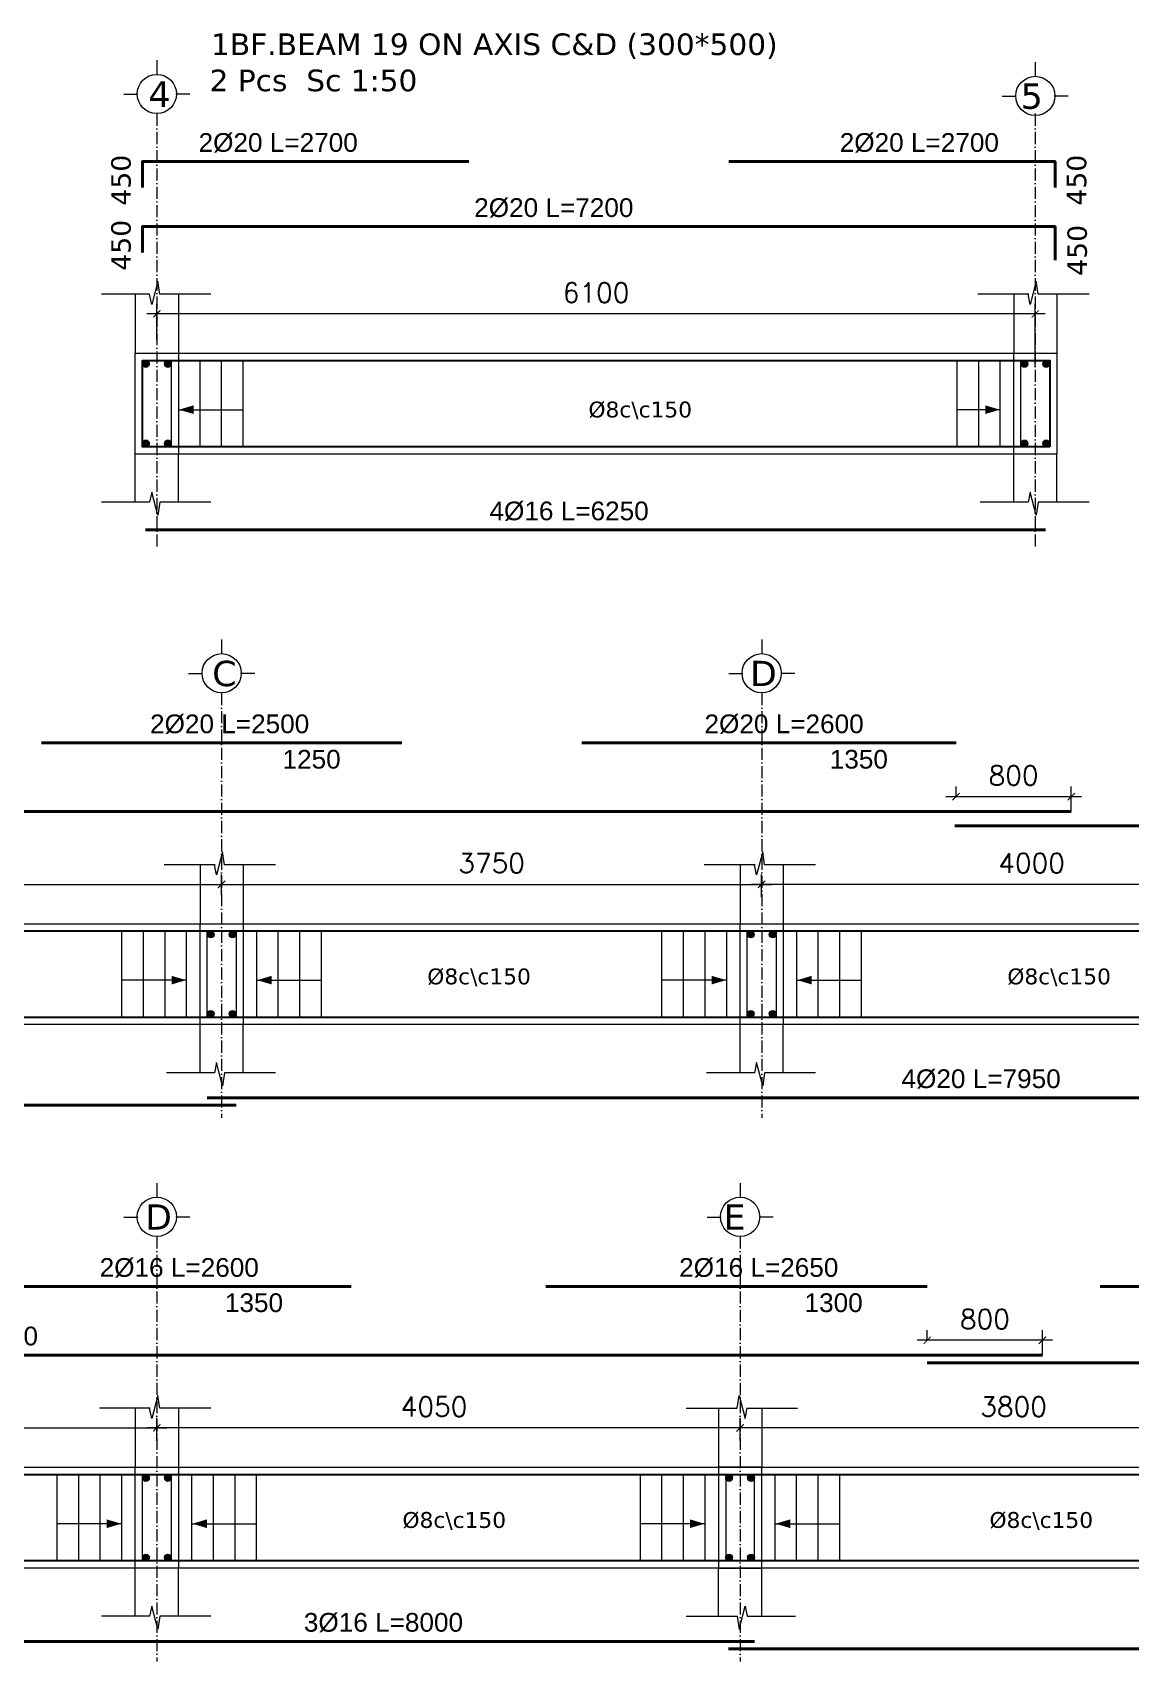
# Model space of a CAD drawing. Header units: inches. Extents: x -17020 to 43805, y -10194 to 123061.
# Drawn here: x -4234 to -3471, y 109359 to 110490 of the extents above; entities that cross this region are included whole.
import ezdxf

# ---------------------------------------------------------------- set-up
doc = ezdxf.new("R2010")
doc.units = ezdxf.units.IN
doc.header["$LTSCALE"] = 0.7
doc.header["$MEASUREMENT"] = 0
doc.linetypes.add('ACAD_ISO10W100', pattern=[18, 12, -3, 0, -3])
doc.layers.get('0').update_dxf_attribs({"lineweight": 13})
doc.layers.get('Defpoints').update_dxf_attribs({"lineweight": 5})
for name, color, linetype, lineweight in [('axis', 254, 'ACAD_ISO10W100', 9), ('BEAM FRAME', 5, 'Continuous', 18), ('COLUMN', 4, 'Continuous', 20), ('elevline', 30, 'Continuous', 20), ('FRAME 070', 5, 'Continuous', 60), ('hatch', 9, 'Continuous', 9), ('renforcment', 141, 'Continuous', 40), ('tex', 3, 'Continuous', 25), ('TEXT', 3, 'Continuous', 25), ('top rein. extension', 50, 'Continuous', 20), ('top renforcment', 7, 'Continuous', 40)]:
    doc.layers.add(name, color=color, linetype=linetype, lineweight=lineweight)
doc.styles.add('100', font='romans.shx', dxfattribs={"height": 13.5})
doc.styles.add('romanc', font='verdana.ttf', dxfattribs={"height": 250})
doc.styles.get("Standard").update_dxf_attribs({"font": 'arial.ttf', "height": 13})
doc.dimstyles.new('100', dxfattribs={"dimtxt": 13.5, "dimasz": 5, "dimexe": 7, "dimexo": 7, "dimgap": 8, "dimtad": 1, "dimdec": 0, "dimlfac": 10, "dimzin": 4, "dimdsep": 46, "dimtxsty": '100', "dimblk": 'ARCHTICK', "dimcen": 0.09, "dimdle": 7, "dimclrd": 1, "dimclre": 8, "dimclrt": 2, "dimadec": 0, "dimazin": 1, "dimtfac": 1, "dimtdec": 0, "dimtix": 1, "dimtofl": 0, "dimtmove": 0, "dimatfit": 3, "dimldrblk": 'ARCHTICK', "dimfxl": 0.18, "dimtolj": 1, "dimtzin": 0, "dimlwd": -1, "dimlwe": -1, "dimarcsym": 0})
doc.dimstyles.get("Standard").update_dxf_attribs({"dimtxt": 13, "dimasz": 5, "dimexe": 0.18, "dimexo": 0.0625, "dimgap": 6, "dimtad": 1, "dimdec": 0, "dimlfac": 10, "dimzin": 0, "dimdsep": 46, "dimtxsty": 'Standard', "dimblk": 'ARCHTICK', "dimcen": 0.09, "dimse1": 1, "dimse2": 1, "dimclrd": 1, "dimclre": 7, "dimclrt": 3, "dimadec": 0, "dimazin": 0, "dimtfac": 1, "dimtdec": 0, "dimtix": 1, "dimtofl": 0, "dimtmove": 0, "dimatfit": 3, "dimldrblk": 'ARCHTICK', "dimfxl": 1, "dimtolj": 1, "dimtzin": 0, "dimarcsym": 0})

# ---------------------------------------------------------------- blocks, each defined once
blk = doc.blocks.new('*D1783')
at = {"layer": 'Defpoints', "color": 0, "transparency": 16777216}
for p in [(-4875.8, 110355.1, -440.4), (-4220.8, 110355.1, 46.4), (-4220.8, 110355.1)]:
    blk.add_point(p, dxfattribs=at)
at = {"layer": 'TEXT', "color": 3, "transparency": 16777216, "insert": (-4519.7, 110368.1), "char_height": 13, "attachment_point": 5}
blk.add_mtext('\\A1;2%%C20 L=6550', dxfattribs=at)
blk = doc.blocks.new('_ArchTick')
at = {"color": 0, "linetype": 'ByBlock', "lineweight": 0, "const_width": 0.15}
blk.add_lwpolyline([(-0.5, -0.5), (0.5, 0.5)], dxfattribs=at)
blk = doc.blocks.new('*D1784')
at = {"color": 1, "transparency": 16777216}
blk.add_line((-3530.4, 110294.6), (-4154.4, 110294.6), dxfattribs=at)
at = {"color": 8, "transparency": 16777216}
for p, q in [((-4147.4, 110276.4), (-4147.4, 110301.6)), ((-3537.4, 110258), (-3537.4, 110301.6))]:
    blk.add_line(p, q, dxfattribs=at)
at = {"layer": 'Defpoints', "color": 0, "transparency": 16777216}
for p in [(-4147.4, 110294.6), (-4147.4, 110269.4), (-3537.4, 110251)]:
    blk.add_point(p, dxfattribs=at)
at = {"color": 1, "transparency": 16777216, "xscale": 5, "yscale": 5, "zscale": 5, "rotation": 180}
blk.add_blockref('_ArchTick', (-4147.4, 110294.6), dxfattribs=at)
at = {"color": 1, "transparency": 16777216, "xscale": 5, "yscale": 5, "zscale": 5}
blk.add_blockref('_ArchTick', (-3537.4, 110294.6), dxfattribs=at)
at = {"color": 2, "transparency": 16777216, "insert": (-3842.4, 110309.3), "char_height": 13.5, "attachment_point": 5, "style": '100'}
blk.add_mtext('\\A1;6100', dxfattribs=at)
blk = doc.blocks.new('*D1785')
at = {"layer": 'Defpoints', "color": 0, "transparency": 16777216}
for p in [(-4155.4, 110144.6, -37318.8), (-4155.4, 110144.6), (-3530.4, 110144.6, -13870.6)]:
    blk.add_point(p, dxfattribs=at)
at = {"layer": 'TEXT', "color": 3, "transparency": 16777216, "insert": (-3861.1, 110157.6), "char_height": 13, "attachment_point": 5}
blk.add_mtext('\\A1;4%%C16 L=6250', dxfattribs=at)
blk = doc.blocks.new('*D1786')
at = {"layer": 'Defpoints', "color": 0, "transparency": 16777216}
for p in [(-4200.8, 110355.1, -440.4), (-3480.8, 110355.1, 46.4), (-3480.8, 110355.1)]:
    blk.add_point(p, dxfattribs=at)
at = {"layer": 'TEXT', "color": 3, "transparency": 16777216, "insert": (-3871.7, 110368.1), "char_height": 13, "attachment_point": 5}
blk.add_mtext('\\A1;2%%C20 L=7200', dxfattribs=at)
blk = doc.blocks.new('*D1797')
at = {"layer": 'Defpoints', "color": 0, "transparency": 16777216}
for p in [(-4712.3, 109949.2, -167.8), (-3512.4, 109949.2, 33.7), (-3512.4, 109949.2)]:
    blk.add_point(p, dxfattribs=at)
at = {"layer": 'TEXT', "color": 3, "transparency": 16777216, "insert": (-4306.6, 109962.2), "char_height": 13, "attachment_point": 5}
blk.add_mtext('\\A1;2%%C20 L=12000', dxfattribs=at)
blk = doc.blocks.new('*D1800')
at = {"color": 1, "transparency": 16777216}
blk.add_line((-4109.4, 109898.6), (-3720.4, 109898.6), dxfattribs=at)
at = {"color": 8, "transparency": 16777216}
for p, q in [((-4102.4, 109892), (-4102.4, 109905.6)), ((-3727.4, 109889.7), (-3727.4, 109905.6))]:
    blk.add_line(p, q, dxfattribs=at)
at = {"layer": 'Defpoints', "color": 0, "transparency": 16777216}
for p in [(-3727.4, 109898.6), (-4102.4, 109885), (-3727.4, 109882.7)]:
    blk.add_point(p, dxfattribs=at)
at = {"color": 1, "transparency": 16777216, "xscale": 5, "yscale": 5, "zscale": 5, "rotation": 180}
blk.add_blockref('_ArchTick', (-4102.4, 109898.6), dxfattribs=at)
at = {"color": 1, "transparency": 16777216, "xscale": 5, "yscale": 5, "zscale": 5}
blk.add_blockref('_ArchTick', (-3727.4, 109898.6), dxfattribs=at)
at = {"color": 2, "transparency": 16777216, "insert": (-3914.9, 109913.4), "char_height": 13.5, "attachment_point": 5, "style": '100'}
blk.add_mtext('\\A1;3750', dxfattribs=at)
blk = doc.blocks.new('*D1801')
at = {"layer": 'Defpoints', "color": 0, "transparency": 16777216}
for p in [(-4112.4, 109750.5, -37100.9), (-4112.4, 109750.5), (-3317.4, 109750.5, -13652.7)]:
    blk.add_point(p, dxfattribs=at)
at = {"layer": 'TEXT', "color": 3, "transparency": 16777216, "insert": (-3575, 109763.5), "char_height": 13, "attachment_point": 5}
blk.add_mtext('\\A1;4%%C20 L=7950', dxfattribs=at)
blk = doc.blocks.new('*D1803')
at = {"layer": 'Defpoints', "color": 0, "transparency": 16777216}
for p in [(-5027.4, 109745.3, -37100.9), (-5027.4, 109745.3), (-4092.4, 109745.3, -13652.7)]:
    blk.add_point(p, dxfattribs=at)
at = {"layer": 'TEXT', "color": 3, "transparency": 16777216, "insert": (-4350.9, 109758.3), "char_height": 13, "attachment_point": 5}
blk.add_mtext('\\A1;2%%C20 L=9350', dxfattribs=at)
blk = doc.blocks.new('*D1804')
at = {"color": 1, "transparency": 16777216}
blk.add_line((-4484.4, 109898.6), (-4095.4, 109898.6), dxfattribs=at)
at = {"color": 8, "transparency": 16777216}
for p, q in [((-4477.4, 109892.3), (-4477.4, 109905.6)), ((-4102.4, 109891.1), (-4102.4, 109905.6))]:
    blk.add_line(p, q, dxfattribs=at)
at = {"layer": 'Defpoints', "color": 0, "transparency": 16777216}
for p in [(-4102.4, 109898.6), (-4477.4, 109885.3), (-4102.4, 109884.1)]:
    blk.add_point(p, dxfattribs=at)
at = {"color": 1, "transparency": 16777216, "xscale": 5, "yscale": 5, "zscale": 5, "rotation": 180}
blk.add_blockref('_ArchTick', (-4477.4, 109898.6), dxfattribs=at)
at = {"color": 1, "transparency": 16777216, "xscale": 5, "yscale": 5, "zscale": 5}
blk.add_blockref('_ArchTick', (-4102.4, 109898.6), dxfattribs=at)
at = {"color": 2, "transparency": 16777216, "insert": (-4289.9, 109913.4), "char_height": 13.5, "attachment_point": 5, "style": '100'}
blk.add_mtext('\\A1;3750', dxfattribs=at)
blk = doc.blocks.new('*D1805')
at = {"layer": 'Defpoints', "color": 0, "transparency": 16777216}
for p in [(-3593.4, 109939.2, 24.9), (-3593.4, 109939.2), (-2876.4, 109939.2, -167.8)]:
    blk.add_point(p, dxfattribs=at)
at = {"layer": 'TEXT', "color": 3, "transparency": 16777216, "insert": (-3283.9, 109952.2), "char_height": 13, "attachment_point": 5}
blk.add_mtext('\\A1;2%%C20 L=7170', dxfattribs=at)
blk = doc.blocks.new('*D1809')
at = {"layer": 'Defpoints', "color": 0, "transparency": 16777216}
for p in [(-4227.4, 109996.8, -203.1), (-4227.4, 109996.8), (-3977.4, 109996.8, -189.9)]:
    blk.add_point(p, dxfattribs=at)
at = {"layer": 'TEXT', "color": 3, "transparency": 16777216, "insert": (-4096.8, 110009.8), "char_height": 13, "attachment_point": 5}
blk.add_mtext('\\A1;2%%C20 L=2500', dxfattribs=at)
blk = doc.blocks.new('*D1810')
at = {"layer": 'Defpoints', "color": 0, "transparency": 16777216}
for p in [(-4102.4, 109995.2), (-3977.4, 109995.2), (-3977.4, 109972.8)]:
    blk.add_point(p, dxfattribs=at)
at = {"layer": 'TEXT', "color": 3, "transparency": 16777216, "insert": (-4039.9, 109985.4), "char_height": 13, "attachment_point": 5}
blk.add_mtext('\\A1;1250', dxfattribs=at)
blk = doc.blocks.new('*D1811')
at = {"color": 1, "transparency": 16777216}
blk.add_line((-3320.4, 109898.6), (-3734.4, 109898.6), dxfattribs=at)
at = {"color": 8, "transparency": 16777216}
for p, q in [((-3727.4, 109889.7), (-3727.4, 109905.6)), ((-3327.4, 109891.1), (-3327.4, 109905.6))]:
    blk.add_line(p, q, dxfattribs=at)
at = {"layer": 'Defpoints', "color": 0, "transparency": 16777216}
for p in [(-3727.4, 109898.6), (-3727.4, 109882.7), (-3327.4, 109884.1)]:
    blk.add_point(p, dxfattribs=at)
at = {"color": 1, "transparency": 16777216, "xscale": 5, "yscale": 5, "zscale": 5, "rotation": 180}
blk.add_blockref('_ArchTick', (-3727.4, 109898.6), dxfattribs=at)
at = {"color": 1, "transparency": 16777216, "xscale": 5, "yscale": 5, "zscale": 5}
blk.add_blockref('_ArchTick', (-3327.4, 109898.6), dxfattribs=at)
at = {"color": 2, "transparency": 16777216, "insert": (-3539.9, 109913.4), "char_height": 13.5, "attachment_point": 5, "style": '100'}
blk.add_mtext('\\A1;4000', dxfattribs=at)
blk = doc.blocks.new('*D1814')
at = {"color": 8, "transparency": 16777216}
for p, q in [((-3592.4, 109959.5), (-3592.4, 109966.5)), ((-3512.4, 109949.5), (-3512.4, 109966.5))]:
    blk.add_line(p, q, dxfattribs=at)
at = {"color": 1, "transparency": 16777216}
blk.add_line((-3505.4, 109959.5), (-3599.4, 109959.5), dxfattribs=at)
at = {"layer": 'Defpoints', "color": 0, "transparency": 16777216}
for p in [(-3592.4, 109959.5), (-3592.4, 109952.5), (-3512.4, 109942.5)]:
    blk.add_point(p, dxfattribs=at)
at = {"color": 1, "transparency": 16777216, "xscale": 5, "yscale": 5, "zscale": 5, "rotation": 180}
blk.add_blockref('_ArchTick', (-3592.4, 109959.5), dxfattribs=at)
at = {"color": 1, "transparency": 16777216, "xscale": 5, "yscale": 5, "zscale": 5}
blk.add_blockref('_ArchTick', (-3512.4, 109959.5), dxfattribs=at)
at = {"color": 2, "transparency": 16777216, "insert": (-3552.4, 109974.2), "char_height": 13.5, "attachment_point": 5, "style": '100'}
blk.add_mtext('\\A1;800', dxfattribs=at)
blk = doc.blocks.new('*D1816')
at = {"layer": 'Defpoints', "color": 0, "transparency": 16777216}
for p in [(-3852.4, 109996.8, -203.1), (-3852.4, 109996.8), (-3592.4, 109996.8, -189.9)]:
    blk.add_point(p, dxfattribs=at)
at = {"layer": 'TEXT', "color": 3, "transparency": 16777216, "insert": (-3711.8, 110009.8), "char_height": 13, "attachment_point": 5}
blk.add_mtext('\\A1;2%%C20 L=2600', dxfattribs=at)
blk = doc.blocks.new('*D1817')
at = {"layer": 'Defpoints', "color": 0, "transparency": 16777216}
for p in [(-3727.4, 109995.2), (-3592.4, 109995.2), (-3592.4, 109972.8)]:
    blk.add_point(p, dxfattribs=at)
at = {"layer": 'TEXT', "color": 3, "transparency": 16777216, "insert": (-3659.9, 109985.4), "char_height": 13, "attachment_point": 5}
blk.add_mtext('\\A1;1350', dxfattribs=at)
blk = doc.blocks.new('*D1822')
at = {"layer": 'Defpoints', "color": 0, "transparency": 16777216}
for p in [(-4732.3, 109571.9, -167.8), (-3532.4, 109571.9, 33.7), (-3532.4, 109571.9)]:
    blk.add_point(p, dxfattribs=at)
at = {"layer": 'TEXT', "color": 3, "transparency": 16777216, "insert": (-4290.2, 109584.9), "char_height": 13, "attachment_point": 5}
blk.add_mtext('\\A1;2%%C20 L=12000', dxfattribs=at)
blk = doc.blocks.new('*D1825')
at = {"color": 8, "transparency": 16777216}
for p, q in [((-4522.4, 109514.8), (-4522.4, 109528.4)), ((-4147.4, 109512.4), (-4147.4, 109528.4))]:
    blk.add_line(p, q, dxfattribs=at)
at = {"color": 1, "transparency": 16777216}
blk.add_line((-4529.4, 109521.4), (-4140.4, 109521.4), dxfattribs=at)
at = {"layer": 'Defpoints', "color": 0, "transparency": 16777216}
for p in [(-4147.4, 109521.4), (-4522.4, 109507.8), (-4147.4, 109505.4)]:
    blk.add_point(p, dxfattribs=at)
at = {"color": 1, "transparency": 16777216, "xscale": 5, "yscale": 5, "zscale": 5, "rotation": 180}
blk.add_blockref('_ArchTick', (-4522.4, 109521.4), dxfattribs=at)
at = {"color": 1, "transparency": 16777216, "xscale": 5, "yscale": 5, "zscale": 5}
blk.add_blockref('_ArchTick', (-4147.4, 109521.4), dxfattribs=at)
at = {"color": 2, "transparency": 16777216, "insert": (-4334.9, 109536.1), "char_height": 13.5, "attachment_point": 5, "style": '100'}
blk.add_mtext('\\A1;3750', dxfattribs=at)
blk = doc.blocks.new('*D1826')
at = {"layer": 'Defpoints', "color": 0, "transparency": 16777216}
for p in [(-4532.4, 109373.2, -37100.9), (-4532.4, 109373.2), (-3732.4, 109373.2, -13652.7)]:
    blk.add_point(p, dxfattribs=at)
at = {"layer": 'TEXT', "color": 3, "transparency": 16777216, "insert": (-3990, 109386.2), "char_height": 13, "attachment_point": 5}
blk.add_mtext('\\A1;3%%C16 L=8000', dxfattribs=at)
blk = doc.blocks.new('*D1829')
at = {"layer": 'Defpoints', "color": 0, "transparency": 16777216}
for p in [(-3612.4, 109566.7, -157.8), (-3612.4, 109566.7), (-2932.4, 109566.7, -0.6)]:
    blk.add_point(p, dxfattribs=at)
at = {"layer": 'TEXT', "color": 3, "transparency": 16777216, "insert": (-3206.8, 109579.7), "char_height": 13, "attachment_point": 5}
blk.add_mtext('\\A1;2%%C20 L=6800', dxfattribs=at)
blk = doc.blocks.new('*D1830')
at = {"color": 8, "transparency": 16777216}
for p, q in [((-3742.4, 109512.4), (-3742.4, 109528.4)), ((-3362.4, 109513.1), (-3362.4, 109528.4))]:
    blk.add_line(p, q, dxfattribs=at)
at = {"color": 1, "transparency": 16777216}
blk.add_line((-3355.4, 109521.4), (-3749.4, 109521.4), dxfattribs=at)
at = {"layer": 'Defpoints', "color": 0, "transparency": 16777216}
for p in [(-3742.4, 109521.4), (-3742.4, 109505.4), (-3362.4, 109506.1)]:
    blk.add_point(p, dxfattribs=at)
at = {"color": 1, "transparency": 16777216, "xscale": 5, "yscale": 5, "zscale": 5, "rotation": 180}
blk.add_blockref('_ArchTick', (-3742.4, 109521.4), dxfattribs=at)
at = {"color": 1, "transparency": 16777216, "xscale": 5, "yscale": 5, "zscale": 5}
blk.add_blockref('_ArchTick', (-3362.4, 109521.4), dxfattribs=at)
at = {"color": 2, "transparency": 16777216, "insert": (-3552.4, 109536.1), "char_height": 13.5, "attachment_point": 5, "style": '100'}
blk.add_mtext('\\A1;3800', dxfattribs=at)
blk = doc.blocks.new('*D1831')
at = {"layer": 'Defpoints', "color": 0, "transparency": 16777216}
for p in [(-3750.4, 109368.1, -13652.7), (-2982.4, 109368.1, -49467.8), (-2982.4, 109368.1)]:
    blk.add_point(p, dxfattribs=at)
at = {"layer": 'TEXT', "color": 3, "transparency": 16777216, "insert": (-3196, 109381.1), "char_height": 13, "attachment_point": 5}
blk.add_mtext('\\A1;3%%C16 L=7680', dxfattribs=at)
blk = doc.blocks.new('*D1834')
at = {"color": 8, "transparency": 16777216}
for p, q in [((-4147.4, 109512.4), (-4147.4, 109528.4)), ((-3742.4, 109513.8), (-3742.4, 109528.4))]:
    blk.add_line(p, q, dxfattribs=at)
at = {"color": 1, "transparency": 16777216}
blk.add_line((-3735.4, 109521.4), (-4154.4, 109521.4), dxfattribs=at)
at = {"layer": 'Defpoints', "color": 0, "transparency": 16777216}
for p in [(-4147.4, 109521.4), (-4147.4, 109505.4), (-3742.4, 109506.8)]:
    blk.add_point(p, dxfattribs=at)
at = {"color": 1, "transparency": 16777216, "xscale": 5, "yscale": 5, "zscale": 5, "rotation": 180}
blk.add_blockref('_ArchTick', (-4147.4, 109521.4), dxfattribs=at)
at = {"color": 1, "transparency": 16777216, "xscale": 5, "yscale": 5, "zscale": 5}
blk.add_blockref('_ArchTick', (-3742.4, 109521.4), dxfattribs=at)
at = {"color": 2, "transparency": 16777216, "insert": (-3954.9, 109536.1), "char_height": 13.5, "attachment_point": 5, "style": '100'}
blk.add_mtext('\\A1;4050', dxfattribs=at)
blk = doc.blocks.new('*D1835')
at = {"layer": 'Defpoints', "color": 0, "transparency": 16777216}
for p in [(-3877.4, 109619.5, -203.1), (-3877.4, 109619.5), (-3612.4, 109619.5, -189.9)]:
    blk.add_point(p, dxfattribs=at)
at = {"layer": 'TEXT', "color": 3, "transparency": 16777216, "insert": (-3729.4, 109632.5), "char_height": 13, "attachment_point": 5}
blk.add_mtext('\\A1;2%%C16 L=2650', dxfattribs=at)
blk = doc.blocks.new('*D1836')
at = {"layer": 'Defpoints', "color": 0, "transparency": 16777216}
for p in [(-3742.4, 109617.9), (-3612.4, 109617.9), (-3612.4, 109595.5)]:
    blk.add_point(p, dxfattribs=at)
at = {"layer": 'TEXT', "color": 3, "transparency": 16777216, "insert": (-3677.4, 109608.2), "char_height": 13, "attachment_point": 5}
blk.add_mtext('\\A1;1300', dxfattribs=at)
blk = doc.blocks.new('*D1837')
at = {"color": 1, "transparency": 16777216}
blk.add_line((-3525.4, 109582.2), (-3619.4, 109582.2), dxfattribs=at)
at = {"color": 8, "transparency": 16777216}
for p, q in [((-3612.4, 109582.2), (-3612.4, 109589.2)), ((-3532.4, 109572.2), (-3532.4, 109589.2))]:
    blk.add_line(p, q, dxfattribs=at)
at = {"layer": 'Defpoints', "color": 0, "transparency": 16777216}
for p in [(-3612.4, 109582.2), (-3612.4, 109575.2), (-3532.4, 109565.2)]:
    blk.add_point(p, dxfattribs=at)
at = {"color": 1, "transparency": 16777216, "xscale": 5, "yscale": 5, "zscale": 5, "rotation": 180}
blk.add_blockref('_ArchTick', (-3612.4, 109582.2), dxfattribs=at)
at = {"color": 1, "transparency": 16777216, "xscale": 5, "yscale": 5, "zscale": 5}
blk.add_blockref('_ArchTick', (-3532.4, 109582.2), dxfattribs=at)
at = {"color": 2, "transparency": 16777216, "insert": (-3572.4, 109596.9), "char_height": 13.5, "attachment_point": 5, "style": '100'}
blk.add_mtext('\\A1;800', dxfattribs=at)
blk = doc.blocks.new('*D1839')
at = {"layer": 'Defpoints', "color": 0, "transparency": 16777216}
for p in [(-4272.4, 109619.5, -203.1), (-4272.4, 109619.5), (-4012.4, 109619.5, -189.9)]:
    blk.add_point(p, dxfattribs=at)
at = {"layer": 'TEXT', "color": 3, "transparency": 16777216, "insert": (-4131.8, 109632.5), "char_height": 13, "attachment_point": 5}
blk.add_mtext('\\A1;2%%C16 L=2600', dxfattribs=at)
blk = doc.blocks.new('*D1840')
at = {"layer": 'Defpoints', "color": 0, "transparency": 16777216}
for p in [(-4147.4, 109617.9), (-4012.4, 109617.9), (-4012.4, 109595.5)]:
    blk.add_point(p, dxfattribs=at)
at = {"layer": 'TEXT', "color": 3, "transparency": 16777216, "insert": (-4079.9, 109608.2), "char_height": 13, "attachment_point": 5}
blk.add_mtext('\\A1;1350', dxfattribs=at)
blk = doc.blocks.new('*D1846')
at = {"layer": 'Defpoints', "color": 0, "transparency": 16777216}
for p in [(-3492.4, 109619.5, -203.1), (-3492.4, 109619.5), (-3232.4, 109619.5, -189.9)]:
    blk.add_point(p, dxfattribs=at)
at = {"layer": 'TEXT', "color": 3, "transparency": 16777216, "insert": (-3344.4, 109632.5), "char_height": 13, "attachment_point": 5}
blk.add_mtext('\\A1;2%%C16 L=2600', dxfattribs=at)
blk = doc.blocks.new('*D1890')
at = {"layer": 'Defpoints', "color": 0, "transparency": 16777216}
for p in [(-4460.3, 110405.2, -263.2), (-4460.3, 110405.2), (-4220.3, 110405.2, -440.4)]:
    blk.add_point(p, dxfattribs=at)
at = {"layer": 'TEXT', "color": 3, "transparency": 16777216, "insert": (-4379.8, 110418.2), "char_height": 13, "attachment_point": 5}
blk.add_mtext('\\A1;2%%C20 L=2400', dxfattribs=at)
blk = doc.blocks.new('*D1891')
at = {"layer": 'Defpoints', "color": 0, "transparency": 16777216}
for p in [(-4200.8, 110400.3, -440.4), (-3930.8, 110400.3, -258.9), (-3930.8, 110400.3)]:
    blk.add_point(p, dxfattribs=at)
at = {"layer": 'TEXT', "color": 3, "transparency": 16777216, "insert": (-4063.1, 110413.3), "char_height": 13, "attachment_point": 5}
blk.add_mtext('\\A1;2%%C20 L=2700', dxfattribs=at)
blk = doc.blocks.new('*D1892')
at = {"layer": 'Defpoints', "color": 0, "transparency": 16777216}
for p in [(-3750.3, 110400.3, -258.9), (-3750.3, 110400.3), (-3480.3, 110400.3, -440.4)]:
    blk.add_point(p, dxfattribs=at)
at = {"layer": 'TEXT', "color": 3, "transparency": 16777216, "insert": (-3617.9, 110413.3), "char_height": 13, "attachment_point": 5}
blk.add_mtext('\\A1;2%%C20 L=2700', dxfattribs=at)

msp = doc.modelspace()

# ---------------------------------------------------------------- hatches: boundary and pattern name
at = {"layer": 'elevline'}
for points in [[(-4152.6, 110259.88, 1), (-4157.35, 110259.88, 1)], [(-4142.11, 110259.88, -1), (-4137.35, 110259.88, -1)], [(-3542.6, 110259.88, 1), (-3547.35, 110259.88, 1)], [(-3532.11, 110259.88, -1), (-3527.35, 110259.88, -1)], [(-4152.6, 110204.64, -1), (-4157.35, 110204.64, -1)], [(-4142.11, 110204.64, 1), (-4137.35, 110204.64, 1)], [(-3542.6, 110204.64, -1), (-3547.35, 110204.64, -1)], [(-3532.11, 110204.64, 1), (-3527.35, 110204.64, 1)], [(-4107.6, 109863.95, 1), (-4112.35, 109863.95, 1)], [(-4097.11, 109863.95, -1), (-4092.35, 109863.95, -1)], [(-3732.6, 109863.95, 1), (-3737.35, 109863.95, 1)], [(-3722.11, 109863.95, -1), (-3717.35, 109863.95, -1)], [(-4107.6, 109808.71, -1), (-4112.35, 109808.71, -1)], [(-4097.11, 109808.71, 1), (-4092.35, 109808.71, 1)], [(-3732.6, 109808.71, -1), (-3737.35, 109808.71, -1)], [(-3722.11, 109808.71, 1), (-3717.35, 109808.71, 1)], [(-4152.6, 109486.68, 1), (-4157.35, 109486.68, 1)], [(-4142.11, 109486.68, -1), (-4137.35, 109486.68, -1)], [(-3747.6, 109486.68, 1), (-3752.35, 109486.68, 1)], [(-3737.11, 109486.68, -1), (-3732.35, 109486.68, -1)], [(-4152.6, 109431.43, -1), (-4157.35, 109431.43, -1)], [(-4142.11, 109431.43, 1), (-4137.35, 109431.43, 1)], [(-3747.6, 109431.43, -1), (-3752.35, 109431.43, -1)], [(-3737.11, 109431.43, 1), (-3732.35, 109431.43, 1)]]:
    msp.add_hatch(color=256, dxfattribs=at).paths.add_polyline_path(points)

# ---------------------------------------------------------------- linework, layer by layer
at = {"layer": 'axis'}
for p, q in [((-4147.35, 110433.59, -217.91), (-4147.35, 110132.52, -217.91)), ((-3537.35, 110433.59, -217.91), (-3537.35, 110132.52, -217.91)), ((-4102.35, 110031.52), (-4102.35, 109736.59)), ((-3727.35, 110031.52), (-3727.35, 109736.59)), ((-3727.35, 110031.52), (-3727.35, 109736.59)), ((-4147.35, 109654.25, -217.91), (-4147.35, 109359.32, -217.91)), ((-4147.35, 109654.25, -217.91), (-4147.35, 109359.32, -217.91)), ((-3742.35, 109654.25, -217.91), (-3742.35, 109359.32, -217.91)), ((-3742.35, 109654.25, -217.91), (-3742.35, 109359.32, -217.91))]:
    msp.add_line(p, q, dxfattribs=at)
at = {"layer": 'BEAM FRAME'}
for points in [[(-3522.35, 110197.26), (-4162.35, 110197.26), (-4162.35, 110267.26), (-3522.35, 110267.26)], [(-2977.35, 109424.06), (-5447.35, 109424.06), (-5447.35, 109494.06), (-2977.35, 109494.06)]]:
    msp.add_lwpolyline(points, close=True, dxfattribs=at)
at = {"layer": 'BEAM FRAME', "elevation": 217.91}
msp.add_lwpolyline([(-2562.35, 109801.33), (-5447.35, 109801.33), (-5447.35, 109871.33), (-2562.35, 109871.33)], close=True, dxfattribs=at)
at = {"layer": 'COLUMN', "lineweight": 20}
for p, q in [((-4162.35, 110308.18), (-4162.35, 110267.26)), ((-4132.35, 110308.18), (-4132.35, 110267.26)), ((-3552.35, 110308.18), (-3552.35, 110267.26)), ((-3522.35, 110308.18), (-3522.35, 110267.26)), ((-4162.35, 110163.83), (-4162.35, 110197.26)), ((-4132.35, 110163.83), (-4132.35, 110197.26)), ((-3552.35, 110163.83), (-3552.35, 110197.26)), ((-3522.35, 110163.83), (-3522.35, 110197.26)), ((-4117.35, 109912.26, 217.91), (-4117.35, 109871.33, 217.91)), ((-4087.35, 109912.26, 217.91), (-4087.35, 109871.33, 217.91)), ((-3742.35, 109912.26, 217.91), (-3742.35, 109871.33, 217.91)), ((-3712.35, 109912.26, 217.91), (-3712.35, 109871.33, 217.91)), ((-4117.35, 109767.9, 217.91), (-4117.35, 109801.33, 217.91)), ((-4087.35, 109767.9, 217.91), (-4087.35, 109801.33, 217.91)), ((-3742.35, 109767.9, 217.91), (-3742.35, 109801.33, 217.91)), ((-3712.35, 109767.9, 217.91), (-3712.35, 109801.33, 217.91)), ((-4162.35, 109534.98), (-4162.35, 109494.06)), ((-4132.35, 109534.98), (-4132.35, 109494.06)), ((-3757.35, 109534.98), (-3757.35, 109494.06)), ((-3727.35, 109534.98), (-3727.35, 109494.06)), ((-4162.35, 109390.63), (-4162.35, 109424.06)), ((-4132.35, 109390.63), (-4132.35, 109424.06)), ((-3757.35, 109390.63), (-3757.35, 109424.06)), ((-3727.35, 109390.63), (-3727.35, 109424.06))]:
    msp.add_line(p, q, dxfattribs=at)
at = {"layer": 'elevline'}
for p, q in [((-4117.35, 110202.26, -217.91), (-4117.35, 110262.26, -217.91)), ((-4102.35, 110202.26, -217.91), (-4102.35, 110262.26, -217.91)), ((-4087.35, 110202.26, -217.91), (-4087.35, 110262.26, -217.91)), ((-3591.62, 110202.26, -217.91), (-3591.62, 110262.26, -217.91)), ((-3576.62, 110202.26, -217.91), (-3576.62, 110262.26, -217.91)), ((-3561.67, 110202.26, -217.91), (-3561.67, 110262.26, -217.91)), ((-4171.62, 109806.33), (-4171.62, 109866.33)), ((-4156.62, 109806.33), (-4156.62, 109866.33)), ((-4141.62, 109806.33), (-4141.62, 109866.33)), ((-4126.67, 109806.33), (-4126.67, 109866.33)), ((-4078.04, 109806.33), (-4078.04, 109866.33)), ((-4063.08, 109806.33), (-4063.08, 109866.33)), ((-4048.08, 109806.33), (-4048.08, 109866.33)), ((-4033.08, 109806.33), (-4033.08, 109866.33)), ((-3796.62, 109806.33), (-3796.62, 109866.33)), ((-3781.62, 109806.33), (-3781.62, 109866.33)), ((-3766.62, 109806.33), (-3766.62, 109866.33)), ((-3751.67, 109806.33), (-3751.67, 109866.33)), ((-3703.04, 109806.33), (-3703.04, 109866.33)), ((-3688.08, 109806.33), (-3688.08, 109866.33)), ((-3673.08, 109806.33), (-3673.08, 109866.33)), ((-3658.08, 109806.33), (-3658.08, 109866.33)), ((-4216.62, 109429.06, -217.91), (-4216.62, 109489.06, -217.91)), ((-4201.62, 109429.06, -217.91), (-4201.62, 109489.06, -217.91)), ((-4186.62, 109429.06, -217.91), (-4186.62, 109489.06, -217.91)), ((-4171.67, 109429.06, -217.91), (-4171.67, 109489.06, -217.91)), ((-4123.04, 109429.06, -217.91), (-4123.04, 109489.06, -217.91)), ((-4108.08, 109429.06, -217.91), (-4108.08, 109489.06, -217.91)), ((-4093.08, 109429.06, -217.91), (-4093.08, 109489.06, -217.91)), ((-4078.08, 109429.06, -217.91), (-4078.08, 109489.06, -217.91)), ((-3811.62, 109429.06, -217.91), (-3811.62, 109489.06, -217.91)), ((-3796.62, 109429.06, -217.91), (-3796.62, 109489.06, -217.91)), ((-3781.62, 109429.06, -217.91), (-3781.62, 109489.06, -217.91)), ((-3766.67, 109429.06, -217.91), (-3766.67, 109489.06, -217.91)), ((-3718.04, 109429.06, -217.91), (-3718.04, 109489.06, -217.91)), ((-3703.08, 109429.06, -217.91), (-3703.08, 109489.06, -217.91)), ((-3688.08, 109429.06, -217.91), (-3688.08, 109489.06, -217.91)), ((-3673.08, 109429.06, -217.91), (-3673.08, 109489.06, -217.91))]:
    msp.add_line(p, q, dxfattribs=at)
for centre in [(-4154.98, 110259.88, -217.91), (-4139.73, 110259.88, -217.91), (-3544.98, 110259.88, -217.91), (-3529.73, 110259.88, -217.91), (-4154.98, 110204.64, -217.91), (-4139.73, 110204.64, -217.91), (-3544.98, 110204.64, -217.91), (-3529.73, 110204.64, -217.91), (-4109.98, 109863.95), (-4094.73, 109863.95), (-3734.98, 109863.95), (-3719.73, 109863.95), (-4109.98, 109808.71), (-4094.73, 109808.71), (-3734.98, 109808.71), (-3719.73, 109808.71), (-4154.98, 109486.68, -217.91), (-4139.73, 109486.68, -217.91), (-3749.98, 109486.68, -217.91), (-3734.73, 109486.68, -217.91), (-4154.98, 109431.43, -217.91), (-4139.73, 109431.43, -217.91), (-3749.98, 109431.43, -217.91), (-3734.73, 109431.43, -217.91)]:
    msp.add_circle(centre, 2.38, dxfattribs=at)
at = {"layer": 'FRAME 070', "lineweight": 20}
for p, q in [((-4146.67, 110317.18), (-4150.85, 110301.11)), ((-4145.32, 110308.18), (-4146.67, 110317.18)), ((-3536.67, 110317.18), (-3540.85, 110301.11)), ((-3535.32, 110308.18), (-3536.67, 110317.18)), ((-4152.36, 110308.18), (-4185.75, 110308.18)), ((-4150.85, 110301.11), (-4152.36, 110308.18)), ((-4109.96, 110308.18), (-4145.32, 110308.18)), ((-3541.88, 110308.18), (-3577.24, 110308.18)), ((-3540.85, 110301.11), (-3542.36, 110308.18)), ((-3499.96, 110308.18), (-3535.32, 110308.18)), ((-4150.85, 110170.91), (-4152.36, 110163.83)), ((-4146.67, 110154.83), (-4150.85, 110170.91)), ((-3540.85, 110170.91), (-3542.36, 110163.83)), ((-3536.67, 110154.83), (-3540.85, 110170.91)), ((-4152.36, 110163.83), (-4185.75, 110163.83)), ((-4145.32, 110163.83), (-4146.67, 110154.83)), ((-4109.96, 110163.83), (-4145.32, 110163.83)), ((-3542.36, 110163.83), (-3575.75, 110163.83)), ((-3535.32, 110163.83), (-3536.67, 110154.83)), ((-3499.96, 110163.83), (-3535.32, 110163.83)), ((-4101.67, 109921.26, 217.91), (-4105.85, 109905.18, 217.91)), ((-4100.32, 109912.26, 217.91), (-4101.67, 109921.26, 217.91)), ((-3726.67, 109921.26, 217.91), (-3730.85, 109905.18, 217.91)), ((-3725.32, 109912.26, 217.91), (-3726.67, 109921.26, 217.91)), ((-4106.88, 109912.26, 217.91), (-4142.24, 109912.26, 217.91)), ((-4105.85, 109905.18, 217.91), (-4107.36, 109912.26, 217.91)), ((-4064.96, 109912.26, 217.91), (-4100.32, 109912.26, 217.91)), ((-3731.88, 109912.26, 217.91), (-3767.24, 109912.26, 217.91)), ((-3730.85, 109905.18, 217.91), (-3732.36, 109912.26, 217.91)), ((-3689.96, 109912.26, 217.91), (-3725.32, 109912.26, 217.91)), ((-4105.85, 109774.98, 217.91), (-4107.36, 109767.9, 217.91)), ((-4101.67, 109758.9, 217.91), (-4105.85, 109774.98, 217.91)), ((-3730.85, 109774.98, 217.91), (-3732.36, 109767.9, 217.91)), ((-3726.67, 109758.9, 217.91), (-3730.85, 109774.98, 217.91)), ((-4107.36, 109767.9, 217.91), (-4140.75, 109767.9, 217.91)), ((-4100.32, 109767.9, 217.91), (-4101.67, 109758.9, 217.91)), ((-4064.96, 109767.9, 217.91), (-4100.32, 109767.9, 217.91)), ((-3732.36, 109767.9, 217.91), (-3765.75, 109767.9, 217.91)), ((-3725.32, 109767.9, 217.91), (-3726.67, 109758.9, 217.91)), ((-3689.96, 109767.9, 217.91), (-3725.32, 109767.9, 217.91)), ((-4146.67, 109543.98), (-4150.85, 109527.91)), ((-4145.32, 109534.98), (-4146.67, 109543.98)), ((-3744.39, 109534.98), (-3743.04, 109543.98)), ((-3743.04, 109543.98), (-3738.85, 109527.91)), ((-4151.88, 109534.98), (-4187.24, 109534.98)), ((-4150.85, 109527.91), (-4152.36, 109534.98)), ((-4109.96, 109534.98), (-4145.32, 109534.98)), ((-3779.74, 109534.98), (-3744.39, 109534.98)), ((-3738.85, 109527.91), (-3737.35, 109534.98)), ((-3737.83, 109534.98), (-3702.47, 109534.98)), ((-4152.36, 109390.63), (-4185.75, 109390.63)), ((-4150.85, 109397.7), (-4152.36, 109390.63)), ((-4146.67, 109381.63), (-4150.85, 109397.7)), ((-4145.32, 109390.63), (-4146.67, 109381.63)), ((-4109.96, 109390.63), (-4145.32, 109390.63)), ((-3779.74, 109390.63), (-3744.39, 109390.63)), ((-3744.39, 109390.63), (-3743.04, 109381.63)), ((-3743.04, 109381.63), (-3738.85, 109397.7)), ((-3738.85, 109397.7), (-3737.35, 109390.63)), ((-3737.35, 109390.63), (-3703.96, 109390.63))]:
    msp.add_line(p, q, dxfattribs=at)
at = {"layer": 'FRAME 070', "lineweight": 15, "elevation": -217.91}
for points in [[(-4132.35, 110197.26), (-4162.35, 110197.26), (-4162.35, 110267.26), (-4132.35, 110267.26)], [(-3522.35, 110197.26), (-3552.35, 110197.26), (-3552.35, 110267.26), (-3522.35, 110267.26)], [(-4132.35, 109424.06), (-4162.35, 109424.06), (-4162.35, 109494.06), (-4132.35, 109494.06)], [(-3757.35, 109424.06), (-3727.35, 109424.06), (-3727.35, 109494.06), (-3757.35, 109494.06)]]:
    msp.add_lwpolyline(points, close=True, dxfattribs=at)
at = {"layer": 'FRAME 070', "lineweight": 15}
for points in [[(-4087.35, 109801.33), (-4117.35, 109801.33), (-4117.35, 109871.33), (-4087.35, 109871.33)], [(-3712.35, 109801.33), (-3742.35, 109801.33), (-3742.35, 109871.33), (-3712.35, 109871.33)]]:
    msp.add_lwpolyline(points, close=True, dxfattribs=at)
at = {"layer": 'hatch'}
for p, q in [((-4147.35, 110470.57, -217.91), (-4147.35, 110460.83, -217.91)), ((-3537.35, 110469.21, -217.91), (-3537.35, 110459.47, -217.91)), ((-4170.28, 110447.09, -217.91), (-4160.54, 110447.09, -217.91)), ((-4124.43, 110447.09, -217.91), (-4134.16, 110447.09, -217.91)), ((-3560.28, 110445.73, -217.91), (-3550.54, 110445.73, -217.91)), ((-3514.43, 110445.73, -217.91), (-3524.16, 110445.73, -217.91)), ((-4102.35, 110068.5), (-4102.35, 110058.76)), ((-3727.35, 110068.5), (-3727.35, 110058.76)), ((-4125.28, 110045.02), (-4115.54, 110045.02)), ((-4079.43, 110045.02), (-4089.16, 110045.02)), ((-3750.28, 110045.02), (-3740.54, 110045.02)), ((-3704.43, 110045.02), (-3714.16, 110045.02)), ((-4147.35, 109691.22, -217.91), (-4147.35, 109681.49, -217.91)), ((-3742.35, 109691.22, -217.91), (-3742.35, 109681.49, -217.91)), ((-4170.28, 109667.74, -217.91), (-4160.54, 109667.74, -217.91)), ((-4124.43, 109667.74, -217.91), (-4134.16, 109667.74, -217.91)), ((-3765.28, 109667.74, -217.91), (-3755.54, 109667.74, -217.91)), ((-3719.43, 109667.74, -217.91), (-3729.16, 109667.74, -217.91))]:
    msp.add_line(p, q, dxfattribs=at)
for centre in [(-4147.35, 110447.21, -217.91), (-3537.35, 110445.85, -217.91), (-4102.35, 110045.14), (-3727.35, 110045.14), (-4147.35, 109667.87, -217.91), (-3742.35, 109667.87, -217.91)]:
    msp.add_circle(centre, 13.62, dxfattribs=at)
at = {"layer": 'renforcment', "lineweight": -2}
for points in [[(-3527.35, 110202.26), (-4157.35, 110202.26), (-4157.35, 110262.26), (-3527.35, 110262.26)], [(-2982.35, 109429.06), (-5442.35, 109429.06), (-5442.35, 109489.06), (-2982.35, 109489.06)]]:
    msp.add_lwpolyline(points, close=True, dxfattribs=at)
at = {"layer": 'renforcment', "lineweight": -2, "elevation": 217.91}
msp.add_lwpolyline([(-2567.35, 109806.33), (-5442.35, 109806.33), (-5442.35, 109866.33), (-2567.35, 109866.33)], close=True, dxfattribs=at)
at = {"layer": 'top rein. extension'}
for p, q in [((-4132.31, 110228.1, -217.91), (-4087.35, 110228.1, -217.91)), ((-3561.67, 110228.1, -217.91), (-3591.62, 110228.1, -217.91)), ((-4126.67, 109832.17), (-4171.62, 109832.17)), ((-4078.04, 109832.17), (-4033.08, 109832.17)), ((-3751.67, 109832.17), (-3796.62, 109832.17)), ((-3703.04, 109832.17), (-3658.08, 109832.17)), ((-4171.67, 109454.89, -217.91), (-4216.62, 109454.89, -217.91)), ((-4123.04, 109454.89, -217.91), (-4078.08, 109454.89, -217.91)), ((-3766.67, 109454.89, -217.91), (-3811.62, 109454.89, -217.91)), ((-3718.04, 109454.89, -217.91), (-3673.08, 109454.89, -217.91))]:
    msp.add_line(p, q, dxfattribs=at)
for points in [[(-4121.84, 110231.1, -217.91), (-4131.97, 110228.1, -217.91), (-4121.84, 110225.1, -217.91)], [(-3572.14, 110231.1, -217.91), (-3562.01, 110228.1, -217.91), (-3572.14, 110225.1, -217.91)], [(-4137.14, 109835.17), (-4127.01, 109832.17), (-4137.14, 109829.17)], [(-4067.57, 109835.17), (-4077.69, 109832.17), (-4067.57, 109829.17)], [(-3762.14, 109835.17), (-3752.01, 109832.17), (-3762.14, 109829.17)], [(-3692.57, 109835.17), (-3702.69, 109832.17), (-3692.57, 109829.17)], [(-4182.14, 109457.89, -217.91), (-4172.01, 109454.89, -217.91), (-4182.14, 109451.89, -217.91)], [(-4112.57, 109457.89, -217.91), (-4122.69, 109454.89, -217.91), (-4112.57, 109451.89, -217.91)], [(-3777.14, 109457.89, -217.91), (-3767.01, 109454.89, -217.91), (-3777.14, 109451.89, -217.91)], [(-3707.57, 109457.89, -217.91), (-3717.69, 109454.89, -217.91), (-3707.57, 109451.89, -217.91)]]:
    msp.add_solid(points, dxfattribs=at)
at = {"layer": 'top renforcment'}
for p, q in [((-4155.35, 110144.6, -435.81), (-3530.35, 110144.6, -435.81)), ((-4112.35, 109750.45), (-3317.35, 109750.45)), ((-5027.35, 109745.34), (-4092.35, 109745.34)), ((-4532.35, 109373.18, -217.91), (-3732.35, 109373.18, -217.91)), ((-2982.35, 109368.06, -12584.87), (-3750.35, 109368.06, -217.91))]:
    msp.add_line(p, q, dxfattribs=at)
for points, elevation in [([(-3930.75, 110400.29), (-4157.35, 110400.29), (-4157.35, 110382.4)], -435.81), ([(-3750.25, 110400.29), (-3523.65, 110400.29), (-3523.65, 110382.4)], -435.81), ([(-3523.65, 110331.86), (-3523.65, 110355.13), (-4157.35, 110355.13), (-4157.35, 110337.24)], -217.91), ([(-4272.35, 109619.49), (-4012.35, 109619.49)], -217.91), ([(-3877.35, 109619.49), (-3612.35, 109619.49)], -217.91), ([(-3492.35, 109619.49), (-3232.35, 109619.49)], -217.91), ([(-3532.35, 109571.93), (-4732.33, 109571.93)], -217.91), ([(-3612.35, 109566.67), (-2982.35, 109566.67), (-2982.35, 109548.78)], -217.91)]:
    msp.add_lwpolyline(points, dxfattribs=dict(at, elevation=elevation))
at = {"layer": 'top renforcment', "lineweight": 15, "elevation": -217.91}
for points in [[(-4137.35, 110202.26), (-4157.35, 110202.26), (-4157.35, 110262.26), (-4137.35, 110262.26)], [(-3527.35, 110202.26), (-3547.35, 110202.26), (-3547.35, 110262.26), (-3527.35, 110262.26)], [(-4137.35, 109429.06), (-4157.35, 109429.06), (-4157.35, 109489.06), (-4137.35, 109489.06)], [(-3752.35, 109429.06), (-3732.35, 109429.06), (-3732.35, 109489.06), (-3752.35, 109489.06)]]:
    msp.add_lwpolyline(points, close=True, dxfattribs=at)
at = {"layer": 'top renforcment'}
for points in [[(-4227.35, 109996.76), (-3977.35, 109996.76)], [(-3852.35, 109996.76), (-3592.35, 109996.76)], [(-3512.35, 109949.21), (-4712.33, 109949.21)], [(-3593.35, 109939.21), (-2876.38, 109939.21)]]:
    msp.add_lwpolyline(points, dxfattribs=at)
at = {"layer": 'top renforcment', "lineweight": 15}
for points in [[(-4092.35, 109806.33), (-4112.35, 109806.33), (-4112.35, 109866.33), (-4092.35, 109866.33)], [(-3717.35, 109806.33), (-3737.35, 109806.33), (-3737.35, 109866.33), (-3717.35, 109866.33)]]:
    msp.add_lwpolyline(points, close=True, dxfattribs=at)

# ---------------------------------------------------------------- texts
at = {"layer": 'tex', "style": 'romanc'}
for p in [(-3847.67, 110222.73, -33654.09), (-3959.59, 109829.26, -33436.19), (-3556.81, 109829.26, -33436.19), (-3976.81, 109451.99, -33654.09), (-3569.19, 109451.99, -33654.09)]:
    msp.add_text('%%C8c\\c150', height=11, dxfattribs=at).set_placement(p)
at = {"layer": 'TEXT', "style": 'romanc'}
for s, height, p in [('1BF.BEAM 19 ON AXIS C&D (300*500)', 15, (-4109.73, 110474.22, -217.91)), ('2 Pcs  Sc 1:50 ', 15, (-4110.75, 110449.12, -217.91)), ('4', 17.6, (-4153.19, 110438.29, -217.91)), ('5', 17.6, (-3547.53, 110436.93, -217.91)), ('C', 17.6, (-4108.95, 110036.22)), ('D', 17.6, (-3735.47, 110036.22)), ('D', 17.6, (-4155.47, 109658.95, -217.91)), ('E', 17.6, (-3753.83, 109658.95, -217.91))]:
    msp.add_text(s, height=height, dxfattribs=at).set_placement(p)
for p in [(-4165.53, 110369.7, -73828.76), (-3501.99, 110369.7, -73828.76), (-4165.53, 110324.53, -73610.86), (-3501.57, 110320.98, -73175.05)]:
    msp.add_text('450', height=13.5, rotation=90, dxfattribs=at).set_placement(p)

# ---------------------------------------------------------------- dimensions: what is measured, and where the dimension line sits
for base, p1, p2, picture, middle in [((-4147.35, 110294.55, -217.91), (-3537.35, 110251, -217.91), (-4147.35, 110269.35, -217.91), '*D1784', (-3842.35, 110294.55, -217.91)), ((-3727.35, 109898.63), (-3327.35, 109884.06), (-3727.35, 109882.72), '*D1811', (-3539.85, 109898.63)), ((-4147.35, 109521.35, -217.91), (-3742.35, 109506.78, -217.91), (-4147.35, 109505.44, -217.91), '*D1834', (-3954.85, 109521.35, -217.91)), ((-3742.35, 109521.35, -217.91), (-3362.35, 109506.12, -217.91), (-3742.35, 109505.44, -217.91), '*D1830', (-3552.35, 109521.35, -217.91))]:
    dim = msp.add_linear_dim(base=base, p1=p1, p2=p2, angle=180, dimstyle='100')
    dim.commit()
    dim.dimension.update_dxf_attribs({"geometry": picture, "text_midpoint": middle, "dimtype": 160})
for base, p1, p2, picture, middle in [((-3592.35, 109959.47), (-3512.35, 109942.47), (-3592.35, 109952.47), '*D1814', (-3552.35, 109974.22)), ((-3612.35, 109582.2, -217.91), (-3532.35, 109565.2, -217.91), (-3612.35, 109575.2, -217.91), '*D1837', (-3572.35, 109596.95, -217.91))]:
    dim = msp.add_linear_dim(base=base, p1=p1, p2=p2, dimstyle='100')
    dim.commit()
    dim.dimension.update_dxf_attribs({"geometry": picture, "text_midpoint": middle})
for base, p1, p2, picture, middle in [((-4102.35, 109898.63), (-4477.35, 109885.28), (-4102.35, 109884.06), '*D1804', (-4289.85, 109898.63)), ((-3727.35, 109898.63), (-4102.35, 109885.04), (-3727.35, 109882.72), '*D1800', (-3914.85, 109898.63)), ((-4147.35, 109521.35, -217.91), (-4522.35, 109507.76, -217.91), (-4147.35, 109505.44, -217.91), '*D1825', (-4334.85, 109521.35, -217.91))]:
    dim = msp.add_linear_dim(base=base, p1=p1, p2=p2, dimstyle='100')
    dim.commit()
    dim.dimension.update_dxf_attribs({"geometry": picture, "text_midpoint": middle, "dimtype": 160})
at = {"layer": 'TEXT'}
for base, p1, p2, angle, text, picture, middle in [((-4460.25, 110405.2), (-4220.25, 110405.2, -440.37), (-4460.25, 110405.2, -263.2), 180, '2%%C20 L=<>', '*D1890', (-4379.84, 110405.2)), ((-3930.75, 110400.29, -435.81), (-4200.75, 110400.29, -876.18), (-3930.75, 110400.29, -694.73), 0, '2%%C20 L=<>', '*D1891', (-4063.09, 110400.29, -435.81)), ((-3750.25, 110400.29, -435.81), (-3480.25, 110400.29, -876.18), (-3750.25, 110400.29, -694.73), 180, '2%%C20 L=<>', '*D1892', (-3617.92, 110400.29, -435.81)), ((-4220.75, 110355.13), (-4875.75, 110355.13, -440.37), (-4220.75, 110355.13, 46.39), 0, '2%%C20 L=<>', '*D1783', (-4519.74, 110355.13)), ((-3480.75, 110355.13, -217.91), (-4200.75, 110355.13, -658.27), (-3480.75, 110355.13, -171.52), 0, '2%%C20 L=<>', '*D1786', (-3871.73, 110355.13, -217.91)), ((-4155.35, 110144.6, 12149.06), (-3530.35, 110144.6, -1721.53), (-4155.35, 110144.6, -25169.73), 180, '4%%C16 L=<>', '*D1785', (-3861.12, 110144.6, 12149.06)), ((-4227.35, 109996.76), (-3977.35, 109996.76, -189.88), (-4227.35, 109996.76, -203.15), 180, '2%%C20 L=<>', '*D1809', (-4096.79, 109996.76)), ((-3852.35, 109996.76), (-3592.35, 109996.76, -189.88), (-3852.35, 109996.76, -203.15), 180, '2%%C20 L=<>', '*D1816', (-3711.79, 109996.76)), ((-3512.35, 109949.21), (-4712.33, 109949.21, -167.76), (-3512.35, 109949.21, 33.73), 0, '2%%C20 L=<>', '*D1797', (-4306.57, 109949.21)), ((-3593.35, 109939.21), (-2876.38, 109939.21, -167.76), (-3593.35, 109939.21, 24.95), 180, '2%%C20 L=<>', '*D1805', (-3283.93, 109939.21)), ((-5027.35, 109745.34, 12366.96), (-4092.35, 109745.34, -1285.72), (-5027.35, 109745.34, -24733.92), 180, '2%%C20 L=<>', '*D1803', (-4350.92, 109745.34, 12366.96)), ((-4112.35, 109750.45, 12366.96), (-3317.35, 109750.45, -1285.72), (-4112.35, 109750.45, -24733.92), 180, '4%%C20 L=<>', '*D1801', (-3575.04, 109750.45, 12366.96)), ((-4272.35, 109619.49, -217.91), (-4012.35, 109619.49, -407.78), (-4272.35, 109619.49, -421.05), 180, '2%%C16 L=<>', '*D1839', (-4131.79, 109619.49, -217.91)), ((-3877.35, 109619.49, -217.91), (-3612.35, 109619.49, -407.78), (-3877.35, 109619.49, -421.05), 180, '2%%C16 L=<>', '*D1835', (-3729.42, 109619.49, -217.91)), ((-3492.35, 109619.49, -217.91), (-3232.35, 109619.49, -407.78), (-3492.35, 109619.49, -421.05), 180, '2%%C16 L=<>', '*D1846', (-3344.42, 109619.49, -217.91)), ((-3532.35, 109571.93, -217.91), (-4732.33, 109571.93, -385.67), (-3532.35, 109571.93, -184.17), 0, '2%%C20 L=<>', '*D1822', (-4290.2, 109571.93, -217.91)), ((-3612.35, 109566.67, -217.91), (-2932.35, 109566.67, -218.54), (-3612.35, 109566.67, -375.69), 180, '2%%C20 L=<>', '*D1829', (-3206.83, 109566.67, -217.91)), ((-4532.35, 109373.18, 12149.06), (-3732.35, 109373.18, -1503.63), (-4532.35, 109373.18, -24951.83), 180, '3%%C16 L=<>', '*D1826', (-3990.04, 109373.18, 12149.06)), ((-2982.35, 109368.06, 12149.06), (-3750.35, 109368.06, -1503.63), (-2982.35, 109368.06, -37318.79), 0, '3%%C16 L=<>', '*D1831', (-3195.95, 109368.06, 12149.06))]:
    dim = msp.add_linear_dim(base=base, p1=p1, p2=p2, angle=angle, text=text, dimstyle='Standard', override={"dimsd1": 1, "dimsd2": 1, "dimfxl": 0.1, "dimfxlon": 1}, dxfattribs=at)
    dim.commit()
    dim.dimension.update_dxf_attribs({"geometry": picture, "text_midpoint": middle, "dimtype": 161})
for base, p1, p2, picture, middle in [((-3977.35, 109972.8), (-4102.35, 109995.2), (-3977.35, 109995.2), '*D1810', (-4039.85, 109985.44)), ((-3592.35, 109972.8), (-3727.35, 109995.2), (-3592.35, 109995.2), '*D1817', (-3659.85, 109985.45)), ((-4012.35, 109595.53, -217.91), (-4147.35, 109617.92, -217.91), (-4012.35, 109617.92, -217.91), '*D1840', (-4079.85, 109608.17, -217.91)), ((-3612.35, 109595.53, -217.91), (-3742.35, 109617.92, -217.91), (-3612.35, 109617.92, -217.91), '*D1836', (-3677.35, 109608.17, -217.91))]:
    dim = msp.add_linear_dim(base=base, p1=p1, p2=p2, dimstyle='Standard', override={"dimsd1": 1, "dimsd2": 1, "dimfxl": 0.1, "dimfxlon": 1}, dxfattribs=at)
    dim.commit()
    dim.dimension.update_dxf_attribs({"geometry": picture, "text_midpoint": middle})

doc.saveas('drawing.dxf')
